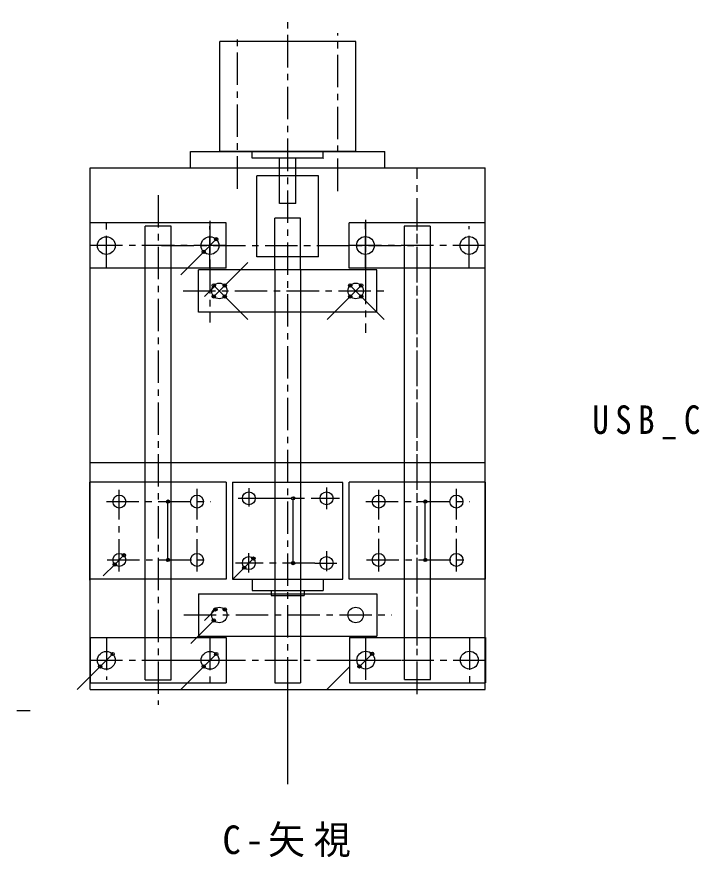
# Model space of a CAD drawing. Units: millimetres at full size, sheet at 1:2; details may follow other scales. Extents: x -553 to 524, y -411 to 437.
# Drawn here: x -99.4 to 111.9, y -310.4 to -51 of the extents above; entities that cross this region are included whole.
import ezdxf

# ---------------------------------------------------------------- set-up
doc = ezdxf.new("R2010")
doc.units = ezdxf.units.MM
doc.header["$LTSCALE"] = 2
doc.header["$PDMODE"] = 32
doc.header["$PDSIZE"] = 1
doc.linetypes.add('CHAIN1', pattern=[8, 5, -1, 1, -1])
for name, color, linetype in [('3-0_中心線1', 4, 'CHAIN1'), ('3-4_寸法線1', 4, 'Continuous'), ('3-5_レイヤ1', 7, 'Continuous'), ('3-6_レイヤ2', 5, 'Continuous')]:
    doc.layers.add(name, color=color, linetype=linetype)
doc.styles.add('ＭＳ ゴシック', font='')
doc.styles.get('ＭＳ ゴシック').set_extended_font_data('MS Gothic')

msp = doc.modelspace()

# ---------------------------------------------------------------- linework, layer by layer
at = {"layer": '3-0_中心線1'}
for p, q in [((-15.772, -258.632), (-15.772, -51.026)), ((-0.272, -104.788), (-0.272, -56.067)), ((-31.272, -104.072), (-31.272, -57.606)), ((24.228, -245.018), (24.228, -97.921)), ((-55.772, -106.023), (-55.772, -263.362)), ((-39.772, -113.974), (-39.772, -129.132)), ((8.228, -113.679), (8.228, -148.611)), ((24.228, -260.039), (24.228, -111.904)), ((-71.772, -128.632), (-71.772, -114.632)), ((-39.772, -128.632), (-39.772, -115.632)), ((8.228, -128.598), (8.228, -114.598)), ((40.228, -128.598), (40.228, -115.598)), ((-34.772, -121.632), (-76.754, -121.632)), ((-54.772, -121.632), (23.141, -121.632)), ((45.228, -121.598), (3.246, -121.598)), ((-39.772, -126.406), (-39.772, -145.366)), ((-39.772, -126.406), (-39.772, -145.366)), ((8.228, -124.554), (8.228, -129.132)), ((8.228, -124.554), (8.228, -129.969)), ((-48.093, -135.632), (15.459, -135.632)), ((-67.772, -222.193), (-67.772, -197.066)), ((-43.772, -222.193), (-43.772, -196.758)), ((-27.772, -196.553), (-27.772, -202.17)), ((-3.737, -203.002), (-3.737, -196.345)), ((12.327, -222.19), (12.327, -197.063)), ((36.327, -222.19), (36.327, -196.755)), ((-31.095, -199.632), (-24.542, -199.632)), ((-24.542, -199.632), (0.192, -199.632)), ((-71.733, -200.632), (-39.632, -200.632)), ((8.366, -200.628), (40.467, -200.628)), ((-27.87, -216.525), (-27.87, -222.559)), ((-3.772, -215.901), (-3.772, -222.142)), ((-71.528, -218.632), (-40.042, -218.632)), ((-7.378, -219.632), (-31.913, -219.632)), ((-7.378, -219.632), (-0.617, -219.632)), ((8.571, -218.628), (40.057, -218.628)), ((-47.814, -235.632), (16.296, -235.632)), ((-71.772, -242.632), (-71.772, -255.632)), ((-39.772, -242.132), (-39.772, -244.559)), ((-39.772, -242.632), (-39.772, -256.632)), ((8.228, -242.132), (8.228, -245.694)), ((40.333, -242.568), (40.333, -256.568)), ((8.228, -245.694), (8.228, -255.962)), ((-76.772, -249.632), (-34.789, -249.632)), ((-54.789, -249.632), (23.228, -249.632)), ((3.333, -249.568), (45.316, -249.568))]:
    msp.add_line(p, q, dxfattribs=at)
at = {"layer": '3-4_寸法線1', "color": 7}
for p, q in [((-38.074, -133.934), (-41.469, -137.329)), ((-14.112, -219.632), (-14.112, -199.632)), ((-52.749, -218.632), (-52.749, -200.632)), ((26.716, -218.628), (26.716, -200.628)), ((-38.074, -233.934), (-41.469, -237.329)), ((-38.589, -237.329), (-45.66, -244.4)), ((10.278, -247.624), (6.389, -251.513)), ((3.389, -251.529), (-3.682, -258.6))]:
    msp.add_line(p, q, dxfattribs=at)
at = {"layer": '3-4_寸法線1'}
for p, q in [((-14.112, -199.632), (-11.772, -199.632)), ((26.716, -200.628), (28.327, -200.628)), ((-14.112, -219.632), (-13.378, -219.632)), ((26.716, -218.628), (28.327, -218.628)), ((-15.772, -287.882), (-15.772, -251.018)), ((-99.427, -265.132), (-95.293, -265.132))]:
    msp.add_line(p, q, dxfattribs=at)
at = {"layer": '3-4_寸法線1', "color": 7}
for points in [[(-37.827, -119.687), (-41.716, -123.576), (-48.787, -130.647)], [(-38.589, -137.329), (-35.195, -133.934), (-28.124, -126.863)], [(-38.589, -133.934), (-35.195, -137.329), (-28.124, -144.4)], [(6.926, -133.934), (3.531, -137.329), (-3.54, -144.4)], [(3.531, -133.934), (6.926, -137.329), (13.997, -144.4)], [(-66.357, -217.217), (-69.186, -220.046), (-72.721, -223.581)], [(-26.357, -218.217), (-29.186, -221.046), (-32.721, -224.581)], [(-69.827, -247.687), (-73.716, -251.576), (-80.787, -258.647)], [(-37.827, -247.687), (-41.716, -251.576), (-48.787, -258.647)]]:
    msp.add_lwpolyline(points, dxfattribs=at)
at = {"layer": '3-4_寸法線1'}
for p in [(-37.827, -119.687), (-41.716, -123.576), (-38.589, -133.934), (-35.195, -133.934), (3.531, -133.934), (6.926, -133.934), (-38.589, -137.329), (-35.195, -137.329), (3.531, -137.329), (6.926, -137.329), (-14.112, -199.632), (-52.749, -200.632), (26.716, -200.628), (-66.357, -217.217), (-26.357, -218.217), (-69.186, -220.046), (-52.749, -218.632), (-14.112, -219.632), (26.716, -218.628), (-29.186, -221.046), (-38.074, -233.934), (-38.589, -237.329), (-69.827, -247.687), (-37.827, -247.687), (10.278, -247.624), (-73.716, -251.576), (-41.716, -251.576), (6.389, -251.513)]:
    msp.add_point(p, dxfattribs=at)
at = {"layer": '3-5_レイヤ1'}
for p, q in [((14.228, -97.632), (14.228, -92.632)), ((-4.772, -94.632), (-4.772, -94.792)), ((-76.772, -112.632), (-76.772, -97.632)), ((-76.772, -97.632), (45.228, -97.632)), ((-45.772, -97.632), (14.228, -97.632)), ((45.228, -112.632), (45.228, -97.632)), ((-76.772, -258.632), (-76.772, -112.632)), ((-76.772, -188.632), (45.228, -188.632)), ((-38.074, -233.934), (-41.469, -237.329)), ((-69.827, -247.687), (-73.716, -251.576)), ((10.278, -247.624), (6.389, -251.513))]:
    msp.add_line(p, q, dxfattribs=at)
for points in [[(-45.772, -97.632), (-45.772, -92.632), (14.228, -92.632)], [(-76.772, -258.632), (45.228, -258.632), (45.228, -112.632)]]:
    msp.add_lwpolyline(points, dxfattribs=at)
for centre, radius in [((-71.772, -121.632), 2.75), ((-39.772, -121.632), 2.75), ((8.228, -121.598), 2.75), ((40.228, -121.598), 2.75), ((-36.892, -135.632), 2.4), ((5.228, -135.632), 2.4), ((-67.772, -200.632), 2), ((-43.772, -200.632), 2), ((-27.772, -199.632), 2), ((-27.772, -199.632), 2), ((-3.772, -199.632), 2), ((-3.772, -199.632), 2), ((12.327, -200.628), 2), ((36.327, -200.628), 2), ((-67.772, -218.632), 2), ((-43.772, -218.632), 2), ((-27.772, -219.632), 2), ((-27.772, -219.632), 2), ((-3.772, -219.632), 2), ((-3.772, -219.632), 2), ((12.327, -218.628), 2), ((36.327, -218.628), 2), ((-36.892, -235.632), 2.4), ((5.228, -235.632), 2.4), ((-71.772, -249.632), 2.75), ((-39.772, -249.632), 2.75), ((8.333, -249.568), 2.75), ((40.333, -249.568), 2.75)]:
    msp.add_circle(centre, radius, dxfattribs=at)
at = {"layer": '3-5_レイヤ1', "color": 4}
for p in [(-35.195, -233.934), (-38.589, -237.329), (-69.827, -247.687), (10.278, -247.624), (-73.716, -251.576), (6.389, -251.513)]:
    msp.add_point(p, dxfattribs=at)
at = {"layer": '3-6_レイヤ2'}
for p, q in [((-36.772, -92.632), (-36.772, -58.632)), ((5.228, -92.632), (-36.772, -92.632)), ((-4.772, -94.792), (-4.772, -92.632)), ((-18.272, -108.632), (-18.272, -94.632)), ((-13.272, -108.632), (-13.272, -94.632)), ((-6.272, -100.132), (-25.272, -100.132)), ((-25.272, -125.132), (-25.272, -100.132)), ((-6.272, -125.132), (-6.272, -100.132)), ((-13.272, -108.632), (-18.272, -108.632)), ((-11.772, -113.132), (-19.772, -113.132)), ((-19.772, -129.132), (-19.772, -113.132)), ((-11.772, -129.132), (-11.772, -113.132)), ((-76.754, -128.632), (-76.754, -114.632)), ((-59.772, -255.632), (-59.772, -115.632)), ((-51.772, -115.632), (-59.772, -115.632)), ((-51.772, -255.632), (-51.772, -115.632)), ((3.246, -128.598), (3.246, -114.598)), ((45.228, -114.598), (3.246, -114.598)), ((28.228, -115.598), (20.228, -115.598)), ((20.333, -255.568), (20.333, -115.598)), ((28.333, -255.568), (28.333, -115.598)), ((45.228, -128.598), (45.228, -114.598)), ((-6.272, -125.132), (-25.272, -125.132)), ((-34.772, -128.632), (-76.754, -128.632)), ((-43.272, -142.132), (-43.272, -129.132)), ((-19.772, -129.132), (-19.772, -242.132)), ((-11.772, -129.132), (-11.772, -242.132)), ((45.228, -128.598), (3.246, -128.598)), ((11.728, -142.132), (-43.272, -142.132)), ((-76.859, -224.866), (-76.859, -194.632)), ((-34.772, -194.632), (-76.772, -194.632)), ((-32.772, -194.632), (1.228, -194.632)), ((1.228, -224.632), (1.228, -194.705)), ((45.316, -194.628), (3.228, -194.628)), ((3.228, -224.628), (3.228, -194.628)), ((45.316, -224.628), (45.316, -194.628)), ((-26.772, -224.632), (-26.772, -228.132)), ((-4.772, -224.632), (-4.772, -228.132)), ((45.316, -224.628), (3.228, -224.628)), ((-26.772, -228.132), (-4.772, -228.132)), ((-20.872, -228.132), (-20.872, -229.632)), ((-10.672, -228.132), (-10.672, -229.632)), ((-43.272, -229.132), (-43.272, -242.132)), ((-43.272, -229.132), (11.728, -229.132)), ((-20.872, -229.632), (-10.672, -229.632)), ((11.728, -229.132), (11.728, -242.132)), ((-76.772, -242.632), (-34.789, -242.632)), ((-76.772, -242.632), (-76.772, -256.632)), ((-43.272, -242.132), (11.728, -242.132)), ((-34.789, -242.632), (-34.789, -256.632)), ((-19.772, -242.132), (-19.772, -256.632)), ((-11.772, -242.132), (-11.772, -256.632)), ((3.333, -242.568), (45.316, -242.568)), ((45.316, -242.568), (45.316, -256.568)), ((-76.772, -256.632), (-34.789, -256.632)), ((-59.772, -255.632), (-51.772, -255.632)), ((-19.772, -256.632), (-11.772, -256.632)), ((20.333, -255.568), (28.333, -255.568))]:
    msp.add_line(p, q, dxfattribs=at)
for points in [[(5.228, -92.632), (5.228, -58.632), (-36.772, -58.632)], [(-4.772, -94.632), (-26.772, -94.632), (-26.772, -92.632)], [(-34.772, -128.632), (-34.772, -114.632), (-76.754, -114.632)], [(11.728, -142.132), (11.728, -129.132), (-43.272, -129.132)], [(-34.772, -194.632), (-34.772, -224.632), (-76.772, -224.632)], [(-32.772, -194.632), (-32.772, -224.632), (1.228, -224.632)], [(3.333, -242.568), (3.333, -256.568), (45.316, -256.568)]]:
    msp.add_lwpolyline(points, dxfattribs=at)

# ---------------------------------------------------------------- texts
at = {"layer": '3-4_寸法線1', "color": 3, "insert": (-35.921, -310.395), "char_height": 8.798, "attachment_point": 7, "style": 'ＭＳ ゴシック'}
msp.add_mtext('\\T1.24;\\W0.95;C-矢視', dxfattribs=at)
at = {"layer": '3-5_レイヤ1', "color": 3, "insert": (78.289, -181.447), "char_height": 8.798, "attachment_point": 7, "style": 'ＭＳ ゴシック'}
msp.add_mtext('\\T1.39;\\W0.85;USB_CNC_Machine', dxfattribs=at)

doc.saveas('drawing.dxf')
